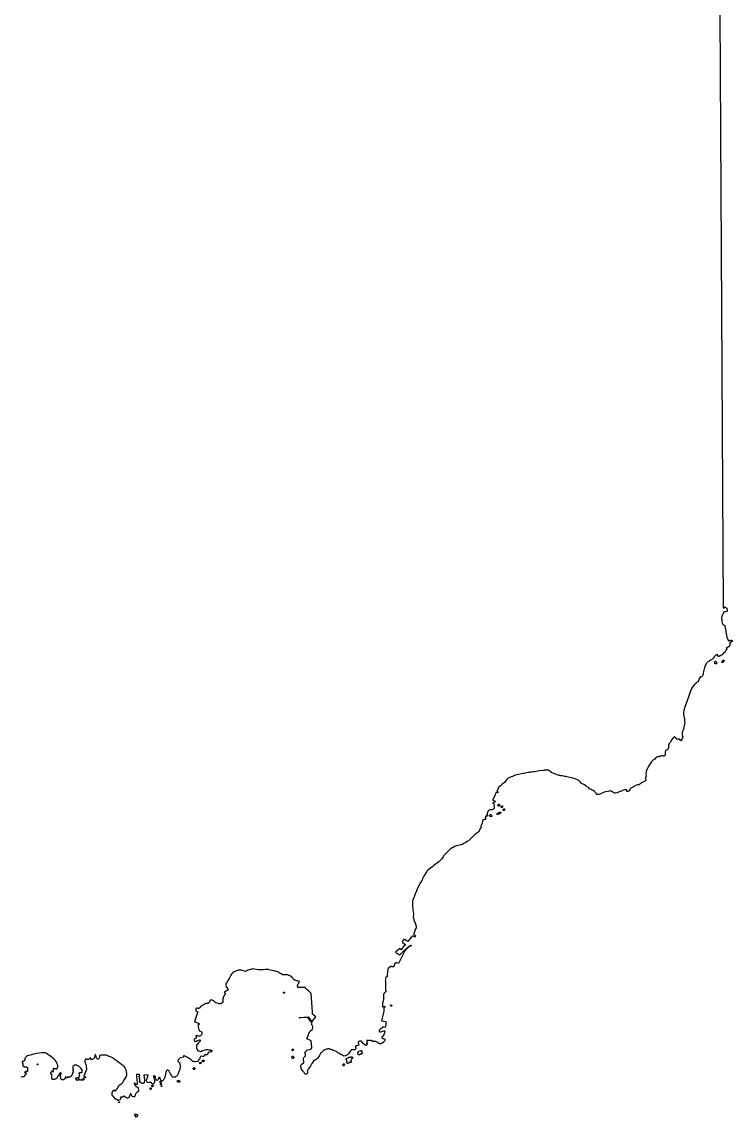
# Model space of a CAD drawing. Header units: inches. Extents: x -62624 to 51363, y -122611 to -15713.
# Drawn here: x 38855 to 51363, y -97025 to -77747 of the extents above; entities that cross this region are included whole.
import ezdxf

# ---------------------------------------------------------------- set-up
doc = ezdxf.new("R2010")
doc.units = ezdxf.units.IN
doc.header["$MEASUREMENT"] = 0

msp = doc.modelspace()

# ---------------------------------------------------------------- linework, layer by layer
for points in [[(50798, -15789), (51208, -88058), (51219, -88064), (51222, -88060), (51231, -88044), (51233, -88045), (51267, -88065), (51273, -88120), (51273, -88122), (51271, -88123), (51246, -88130), (51238, -88132), (51231, -88129), (51224, -88124), (51222, -88124), (51216, -88137), (51212, -88145), (51210, -88149), (51205, -88160), (51193, -88184), (51188, -88196), (51186, -88201), (51182, -88208), (51179, -88214), (51178, -88234), (51178, -88238), (51178, -88247), (51179, -88268), (51182, -88289), (51184, -88301), (51187, -88322), (51190, -88334), (51193, -88339), (51200, -88351), (51206, -88358), (51210, -88362), (51225, -88365), (51233, -88370), (51236, -88387), (51240, -88408), (51241, -88414), (51247, -88437), (51261, -88510), (51272, -88577), (51274, -88588), (51277, -88598), (51283, -88609), (51288, -88616), (51298, -88624), (51293, -88630), (51293, -88632), (51293, -88634), (51295, -88638), (51297, -88641), (51298, -88644), (51308, -88644), (51310, -88642), (51312, -88639), (51314, -88637), (51318, -88637), (51325, -88638), (51327, -88639), (51330, -88635), (51332, -88631), (51335, -88631), (51341, -88633), (51344, -88633), (51348, -88631), (51354, -88630), (51358, -88632), (51360, -88635), (51362, -88639), (51363, -88644), (51363, -88652), (51361, -88655), (51356, -88658), (51352, -88659), (51348, -88663), (51345, -88664), (51342, -88665), (51339, -88667), (51334, -88670), (51328, -88673), (51322, -88674), (51321, -88675), (51320, -88679), (51322, -88682), (51327, -88686), (51329, -88688), (51331, -88691), (51331, -88694), (51330, -88697), (51326, -88702), (51322, -88707), (51321, -88708), (51321, -88715), (51321, -88717), (51318, -88721), (51316, -88723), (51315, -88726), (51316, -88734), (51314, -88738), (51311, -88742), (51307, -88745), (51302, -88745), (51298, -88746), (51296, -88748), (51293, -88752), (51289, -88755), (51284, -88756), (51282, -88757), (51279, -88760), (51274, -88762), (51265, -88763), (51263, -88763), (51262, -88765), (51261, -88772), (51262, -88774), (51264, -88777), (51266, -88781), (51267, -88784), (51267, -88792), (51265, -88796), (51261, -88800), (51256, -88803), (51254, -88805), (51254, -88808), (51253, -88812), (51250, -88818), (51246, -88821), (51245, -88825), (51243, -88830), (51240, -88833), (51236, -88835), (51233, -88841), (51230, -88847), (51227, -88850), (51222, -88850), (51218, -88851), (51214, -88854), (51211, -88856), (51206, -88858), (51206, -88869), (51204, -88872), (51202, -88875), (51194, -88879), (51192, -88884), (51189, -88887), (51185, -88888), (51180, -88890), (51176, -88893), (51169, -88895), (51164, -88902), (51161, -88907), (51158, -88908), (51155, -88908), (51151, -88906), (51147, -88905), (51143, -88905), (51141, -88905), (51138, -88912), (51135, -88915), (51131, -88916), (51123, -88917), (51120, -88916), (51117, -88914), (51116, -88911), (51115, -88910), (51111, -88910), (51108, -88908), (51105, -88905), (51105, -88902), (51105, -88901), (51107, -88898), (51110, -88894), (51109, -88891), (51106, -88889), (51102, -88884), (51097, -88887), (51092, -88889), (51086, -88891), (51077, -88895), (51067, -88902), (51057, -88910), (51050, -88917), (51044, -88925), (51033, -88941), (51024, -88954), (51019, -88962), (51011, -88969), (50999, -88974), (50994, -88977), (50984, -88982), (50973, -88989), (50966, -88994), (50961, -88996), (50956, -89000), (50947, -89006), (50937, -89014), (50925, -89024), (50915, -89036), (50905, -89048), (50894, -89064), (50886, -89080), (50877, -89111), (50866, -89158), (50856, -89205), (50851, -89229), (50845, -89249), (50841, -89260), (50838, -89265), (50832, -89268), (50819, -89273), (50809, -89278), (50802, -89284), (50779, -89319), (50774, -89331), (50764, -89359), (50759, -89368), (50755, -89371), (50735, -89382), (50718, -89393), (50700, -89408), (50675, -89438), (50659, -89462), (50649, -89478), (50645, -89488), (50639, -89502), (50630, -89522), (50616, -89556), (50605, -89590), (50593, -89628), (50572, -89697), (50561, -89727), (50535, -89794), (50523, -89819), (50516, -89842), (50512, -89864), (50508, -89898), (50509, -89935), (50509, -89938), (50524, -90023), (50527, -90043), (50528, -90083), (50527, -90094), (50523, -90117), (50519, -90137), (50514, -90155), (50513, -90168), (50511, -90181), (50500, -90206), (50493, -90221), (50491, -90230), (50490, -90242), (50484, -90254), (50482, -90270), (50482, -90288), (50482, -90297), (50485, -90304), (50487, -90312), (50494, -90319), (50495, -90323), (50495, -90331), (50491, -90339), (50489, -90347), (50487, -90354), (50478, -90366), (50476, -90374), (50474, -90389), (50472, -90396), (50471, -90398), (50468, -90400), (50466, -90400), (50459, -90397), (50450, -90395), (50447, -90394), (50445, -90391), (50445, -90388), (50446, -90382), (50445, -90377), (50443, -90375), (50440, -90373), (50436, -90372), (50429, -90374), (50421, -90376), (50416, -90376), (50405, -90374), (50389, -90374), (50385, -90373), (50382, -90372), (50380, -90369), (50380, -90366), (50379, -90361), (50378, -90357), (50375, -90354), (50370, -90351), (50365, -90347), (50360, -90340), (50358, -90338), (50355, -90336), (50352, -90334), (50348, -90334), (50341, -90336), (50333, -90341), (50322, -90352), (50311, -90366), (50303, -90377), (50290, -90398), (50285, -90406), (50281, -90416), (50277, -90425), (50273, -90431), (50268, -90436), (50264, -90438), (50262, -90441), (50261, -90442), (50258, -90446), (50256, -90451), (50252, -90457), (50250, -90464), (50248, -90471), (50245, -90478), (50243, -90486), (50242, -90496), (50241, -90508), (50241, -90518), (50238, -90537), (50232, -90549), (50228, -90555), (50220, -90559), (50212, -90562), (50206, -90564), (50194, -90573), (50190, -90578), (50188, -90581), (50188, -90584), (50186, -90595), (50186, -90602), (50186, -90609), (50186, -90629), (50186, -90630), (50185, -90636), (50183, -90644), (50182, -90653), (50180, -90658), (50176, -90663), (50171, -90667), (50168, -90668), (50162, -90670), (50152, -90670), (50145, -90668), (50140, -90668), (50130, -90668), (50123, -90665), (50118, -90664), (50114, -90665), (50109, -90666), (50106, -90668), (50104, -90670), (50101, -90672), (50097, -90676), (50092, -90680), (50086, -90681), (50081, -90682), (50075, -90680), (50069, -90679), (50062, -90679), (50056, -90681), (50046, -90685), (50030, -90697), (50016, -90710), (50003, -90722), (49996, -90727), (49991, -90731), (49983, -90735), (49968, -90745), (49963, -90748), (49957, -90754), (49947, -90766), (49915, -90814), (49898, -90840), (49885, -90861), (49877, -90878), (49864, -90900), (49856, -90917), (49851, -90929), (49849, -90940), (49847, -90962), (49844, -90981), (49847, -91032), (49846, -91036), (49844, -91044), (49839, -91050), (49835, -91056), (49834, -91063), (49835, -91067), (49842, -91076), (49844, -91084), (49844, -91093), (49840, -91101), (49836, -91107), (49828, -91114), (49820, -91117), (49793, -91128), (49779, -91135), (49769, -91140), (49759, -91148), (49746, -91158), (49734, -91169), (49727, -91173), (49718, -91176), (49702, -91178), (49676, -91181), (49662, -91186), (49650, -91193), (49641, -91200), (49632, -91211), (49628, -91214), (49620, -91217), (49605, -91223), (49589, -91231), (49582, -91237), (49575, -91243), (49568, -91252), (49560, -91258), (49557, -91260), (49559, -91265), (49559, -91270), (49558, -91275), (49554, -91279), (49551, -91281), (49548, -91284), (49545, -91286), (49542, -91289), (49537, -91289), (49533, -91289), (49531, -91291), (49528, -91292), (49526, -91294), (49523, -91294), (49515, -91295), (49511, -91291), (49509, -91287), (49508, -91284), (49510, -91281), (49510, -91278), (49508, -91273), (49509, -91269), (49506, -91267), (49502, -91265), (49493, -91263), (49484, -91263), (49468, -91266), (49434, -91277), (49430, -91278), (49425, -91280), (49410, -91286), (49392, -91292), (49383, -91295), (49375, -91298), (49336, -91315), (49330, -91315), (49308, -91323), (49291, -91322), (49286, -91318), (49286, -91318), (49262, -91304), (49244, -91295), (49234, -91290), (49227, -91287), (49213, -91285), (49199, -91286), (49138, -91297), (49110, -91306), (49086, -91317), (49052, -91335), (49032, -91343), (49017, -91346), (49004, -91348), (48984, -91346), (48976, -91344), (48973, -91341), (48973, -91337), (48970, -91323), (48963, -91315), (48939, -91295), (48913, -91279), (48896, -91269), (48880, -91261), (48840, -91245), (48846, -91231), (48791, -91207), (48797, -91193), (48783, -91186), (48766, -91177), (48696, -91145), (48700, -91136), (48687, -91122), (48666, -91103), (48613, -91076), (48557, -91057), (48474, -91039), (48435, -91031), (48419, -91028), (48375, -91020), (48345, -91016), (48333, -91013), (48320, -91010), (48305, -91006), (48299, -91004), (48285, -90999), (48259, -90990), (48235, -90981), (48184, -90957), (48158, -90941), (48131, -90919), (48092, -90920), (48058, -90921), (48053, -90923), (48043, -90926), (47972, -90932), (47884, -90945), (47859, -90948), (47838, -90951), (47814, -90956), (47793, -90960), (47777, -90962), (47722, -90973), (47702, -90976), (47686, -90979), (47633, -90989), (47598, -90995), (47572, -91001), (47551, -91008), (47530, -91015), (47519, -91019), (47505, -91024), (47496, -91029), (47473, -91038), (47460, -91044), (47448, -91049), (47432, -91054), (47417, -91062), (47405, -91071), (47396, -91081), (47377, -91108), (47352, -91133), (47326, -91158), (47310, -91172), (47284, -91195), (47245, -91231), (47251, -91235), (47218, -91286), (47242, -91298), (47233, -91316), (47210, -91306), (47191, -91350), (47150, -91442), (47151, -91444), (47157, -91447), (47194, -91470), (47144, -91499), (47158, -91506), (47165, -91513), (47168, -91521), (47170, -91531), (47170, -91544), (47170, -91550), (47174, -91574), (47174, -91586), (47171, -91593), (47163, -91604), (47157, -91607), (47149, -91611), (47140, -91615), (47129, -91616), (47113, -91616), (47105, -91617), (47092, -91622), (47081, -91627), (47074, -91630), (47068, -91636), (47061, -91647), (47056, -91664), (47048, -91687), (47045, -91691), (47040, -91699), (47044, -91701), (47047, -91706), (47048, -91708), (47047, -91720), (47047, -91728), (47045, -91731), (47039, -91732), (47030, -91731), (47024, -91730), (47021, -91732), (47021, -91736), (47022, -91743), (47020, -91747), (47018, -91754), (47016, -91756), (47012, -91759), (47012, -91763), (47013, -91765), (47019, -91770), (47024, -91776), (47024, -91780), (47022, -91781), (47022, -91784), (47020, -91786), (47009, -91785), (47006, -91788), (46999, -91790), (46992, -91793), (46988, -91795), (46981, -91795), (46975, -91796), (46967, -91810), (46961, -91840), (46960, -91865), (46953, -91872), (46946, -91884), (46940, -91900), (46938, -91908), (46943, -91920), (46942, -91929), (46938, -91933), (46931, -91940), (46921, -91959), (46910, -91984), (46898, -92002), (46886, -92013), (46847, -92039), (46833, -92051), (46817, -92066), (46795, -92088), (46747, -92131), (46732, -92148), (46719, -92160), (46695, -92176), (46675, -92189), (46663, -92197), (46636, -92212), (46609, -92224), (46602, -92227), (46593, -92230), (46583, -92233), (46562, -92239), (46537, -92243), (46507, -92252), (46494, -92255), (46476, -92264), (46448, -92277), (46432, -92288), (46406, -92305), (46384, -92322), (46374, -92330), (46356, -92348), (46326, -92378), (46316, -92389), (46303, -92405), (46288, -92423), (46274, -92444), (46248, -92480), (46238, -92492), (46222, -92510), (46199, -92531), (46175, -92552), (46142, -92576), (46112, -92598), (46090, -92615), (46050, -92645), (46026, -92662), (46005, -92680), (45994, -92690), (45986, -92701), (45972, -92720), (45956, -92748), (45941, -92775), (45931, -92792), (45919, -92812), (45908, -92837), (45904, -92849), (45897, -92868), (45889, -92878), (45873, -92898), (45850, -92934), (45816, -93011), (45811, -93025), (45806, -93042), (45802, -93053), (45791, -93068), (45784, -93095), (45772, -93132), (45762, -93156), (45741, -93196), (45734, -93239), (45733, -93269), (45735, -93324), (45738, -93348), (45741, -93378), (45747, -93411), (45752, -93441), (45749, -93454), (45748, -93499), (45750, -93516), (45758, -93555), (45791, -93640), (45794, -93654), (45796, -93666), (45798, -93682), (45797, -93700), (45794, -93709), (45788, -93714), (45757, -93801), (45757, -93808), (45788, -93830), (45770, -93857), (45767, -93855), (45732, -93833), (45716, -93853), (45694, -93881), (45673, -93906), (45650, -93932), (45606, -93905), (45583, -93892), (45573, -93904), (45555, -93932), (45562, -93956), (45613, -93989), (45598, -94012), (45587, -94005), (45559, -94044), (45533, -94082), (45507, -94060), (45503, -94061), (45437, -94125), (45441, -94130), (45453, -94139), (45510, -94171), (45589, -94093), (45597, -94084), (45638, -94047), (45673, -94015), (45675, -94013), (45680, -94018), (45712, -93997), (45716, -94002), (45685, -94022), (45672, -94030), (45605, -94092), (45600, -94101), (45490, -94324), (45460, -94310), (45454, -94307), (45449, -94310), (45440, -94313), (45431, -94315), (45427, -94318), (45419, -94332), (45409, -94354), (45391, -94380), (45379, -94382), (45372, -94380), (45358, -94367), (45303, -94411), (45300, -94422), (45296, -94456), (45294, -94475), (45289, -94524), (45287, -94555), (45281, -94557), (45270, -94561), (45267, -94564), (45265, -94566), (45256, -94597), (45253, -94610), (45256, -94620), (45258, -94627), (45259, -94633), (45259, -94657), (45256, -94790), (45265, -94804), (45270, -94814), (45261, -94824), (45246, -94835), (45236, -94842), (45231, -94850), (45229, -94858), (45226, -94873), (45225, -94900), (45223, -94947), (45216, -94987), (45207, -95016), (45204, -95081), (45207, -95083), (45237, -95076), (45247, -95074), (45248, -95088), (45231, -95094), (45230, -95103), (45229, -95127), (45228, -95161), (45226, -95187), (45219, -95213), (45191, -95328), (45226, -95335), (45273, -95348), (45263, -95386), (45267, -95387), (45252, -95449), (45209, -95439), (45201, -95453), (45194, -95459), (45174, -95473), (45165, -95480), (45155, -95490), (45149, -95505), (45150, -95513), (45153, -95519), (45155, -95523), (45160, -95527), (45163, -95528), (45169, -95527), (45183, -95522), (45196, -95518), (45228, -95505), (45237, -95505), (45241, -95506), (45245, -95514), (45245, -95528), (45241, -95545), (45228, -95577), (45214, -95599), (45208, -95607), (45204, -95609), (45196, -95611), (45193, -95612), (45193, -95614), (45193, -95622), (45194, -95626), (45194, -95627), (45196, -95632), (45200, -95637), (45206, -95641), (45209, -95643), (45213, -95640), (45217, -95642), (45221, -95643), (45227, -95649), (45232, -95650), (45237, -95651), (45242, -95650), (45244, -95655), (45246, -95659), (45244, -95664), (45249, -95668), (45248, -95671), (45247, -95676), (45245, -95680), (45242, -95687), (45230, -95700), (45217, -95711), (45209, -95717), (45201, -95721), (45192, -95726), (45182, -95730), (45174, -95733), (45167, -95735), (45159, -95735), (45150, -95732), (45141, -95727), (45133, -95723), (45119, -95713), (45109, -95705), (45098, -95698), (45088, -95693), (45075, -95692), (45051, -95692), (45045, -95694), (45037, -95693), (45030, -95687), (45029, -95685), (45022, -95684), (45013, -95683), (45007, -95677), (44998, -95679), (44988, -95674), (44983, -95680), (44977, -95682), (44966, -95679), (44963, -95674), (44957, -95677), (44951, -95676), (44947, -95670), (44946, -95676), (44941, -95679), (44931, -95678), (44930, -95680), (44932, -95683), (44931, -95687), (44928, -95693), (44929, -95696), (44934, -95702), (44933, -95708), (44927, -95711), (44929, -95714), (44931, -95719), (44931, -95725), (44926, -95733), (44935, -95732), (44938, -95738), (44939, -95743), (44936, -95746), (44934, -95750), (44929, -95760), (44924, -95760), (44919, -95767), (44912, -95766), (44908, -95763), (44907, -95759), (44901, -95756), (44892, -95751), (44867, -95727), (44848, -95704), (44844, -95700), (44839, -95693), (44834, -95689), (44828, -95686), (44823, -95686), (44814, -95688), (44805, -95689), (44801, -95691), (44796, -95694), (44791, -95697), (44784, -95703), (44779, -95706), (44777, -95713), (44778, -95723), (44781, -95731), (44789, -95742), (44791, -95748), (44789, -95756), (44784, -95761), (44778, -95765), (44770, -95768), (44751, -95770), (44739, -95772), (44733, -95777), (44730, -95785), (44730, -95792), (44736, -95811), (44737, -95814), (44737, -95819), (44736, -95824), (44730, -95832), (44725, -95836), (44718, -95839), (44709, -95842), (44698, -95842), (44683, -95840), (44675, -95840), (44670, -95840), (44662, -95841), (44654, -95844), (44646, -95853), (44628, -95879), (44617, -95896), (44606, -95910), (44593, -95923), (44583, -95931), (44577, -95936), (44570, -95941), (44559, -95946), (44550, -95949), (44531, -95950), (44519, -95947), (44510, -95943), (44489, -95932), (44469, -95922), (44463, -95919), (44436, -95903), (44422, -95894), (44406, -95881), (44394, -95873), (44379, -95865), (44377, -95864), (44352, -95857), (44338, -95851), (44319, -95841), (44299, -95834), (44284, -95828), (44274, -95827), (44269, -95826), (44261, -95826), (44241, -95826), (44229, -95827), (44217, -95830), (44206, -95833), (44191, -95839), (44178, -95848), (44175, -95850), (44166, -95854), (44149, -95869), (44130, -95887), (44121, -95897), (44113, -95906), (44106, -95917), (44100, -95930), (44093, -95952), (44088, -95962), (44084, -95967), (44075, -95978), (44060, -95992), (44042, -96005), (44027, -96015), (44014, -96024), (43993, -96042), (43978, -96058), (43962, -96084), (43955, -96093), (43950, -96106), (43945, -96117), (43937, -96130), (43926, -96145), (43915, -96157), (43903, -96173), (43896, -96184), (43885, -96204), (43883, -96211), (43882, -96219), (43884, -96230), (43885, -96251), (43881, -96260), (43874, -96267), (43867, -96269), (43853, -96269), (43846, -96267), (43839, -96263), (43831, -96253), (43825, -96241), (43817, -96226), (43808, -96217), (43804, -96214), (43791, -96202), (43786, -96196), (43774, -96167), (43771, -96159), (43768, -96143), (43766, -96130), (43769, -96117), (43773, -96108), (43782, -96096), (43792, -96088), (43809, -96076), (43818, -96068), (43821, -96059), (43818, -96042), (43813, -96015), (43812, -96003), (43813, -95991), (43820, -95979), (43839, -95958), (43849, -95945), (43851, -95934), (43850, -95920), (43843, -95902), (43840, -95893), (43840, -95887), (43847, -95876), (43865, -95859), (43875, -95847), (43891, -95842), (43919, -95836), (43930, -95835), (43938, -95832), (43950, -95821), (43960, -95808), (43955, -95732), (43951, -95683), (43924, -95670), (43873, -95650), (43896, -95591), (43922, -95527), (43940, -95509), (43973, -95476), (43977, -95444), (43976, -95434), (43971, -95424), (43965, -95411), (43960, -95398), (43960, -95384), (43967, -95374), (43892, -95271), (43756, -95280), (43742, -95283), (43742, -95277), (43742, -95271), (43755, -95270), (43894, -95259), (43964, -95351), (44032, -95261), (43975, -95216), (43973, -95170), (43951, -94852), (43908, -94810), (43870, -94772), (43851, -94754), (43847, -94743), (43792, -94743), (43756, -94745), (43727, -94746), (43716, -94746), (43712, -94739), (43707, -94709), (43713, -94691), (43720, -94681), (43725, -94672), (43735, -94658), (43745, -94642), (43745, -94639), (43723, -94631), (43709, -94627), (43694, -94624), (43678, -94620), (43663, -94613), (43646, -94603), (43633, -94592), (43625, -94582), (43614, -94568), (43603, -94553), (43590, -94544), (43575, -94536), (43565, -94532), (43556, -94530), (43548, -94527), (43533, -94524), (43484, -94524), (43469, -94523), (43462, -94521), (43451, -94519), (43436, -94513), (43412, -94500), (43403, -94495), (43399, -94491), (43385, -94482), (43362, -94470), (43340, -94462), (43320, -94458), (43312, -94456), (43293, -94451), (43271, -94447), (43235, -94440), (43208, -94431), (43200, -94429), (43177, -94427), (43156, -94428), (43139, -94429), (43107, -94434), (43080, -94435), (43017, -94432), (42980, -94428), (42952, -94423), (42918, -94417), (42911, -94419), (42901, -94421), (42861, -94432), (42836, -94439), (42799, -94460), (42773, -94457), (42737, -94444), (42722, -94440), (42694, -94438), (42671, -94439), (42650, -94444), (42637, -94448), (42623, -94454), (42595, -94467), (42570, -94487), (42548, -94511), (42536, -94529), (42525, -94550), (42513, -94573), (42483, -94622), (42471, -94643), (42458, -94662), (42451, -94674), (42448, -94682), (42446, -94703), (42451, -94725), (42455, -94738), (42458, -94738), (42462, -94739), (42468, -94747), (42469, -94753), (42471, -94754), (42474, -94757), (42475, -94768), (42482, -94769), (42485, -94776), (42485, -94781), (42483, -94785), (42478, -94787), (42477, -94793), (42476, -94795), (42472, -94796), (42469, -94798), (42464, -94799), (42459, -94798), (42457, -94804), (42449, -94811), (42444, -94814), (42439, -94814), (42436, -94817), (42428, -94819), (42424, -94820), (42423, -94821), (42421, -94838), (42424, -94840), (42436, -94843), (42437, -94847), (42437, -94859), (42436, -94864), (42430, -94872), (42423, -94874), (42422, -94884), (42416, -94892), (42412, -94896), (42407, -94898), (42406, -94902), (42403, -94907), (42401, -94913), (42395, -94919), (42398, -94923), (42399, -94925), (42400, -94934), (42400, -94937), (42394, -94945), (42395, -94949), (42395, -94962), (42392, -94967), (42394, -94972), (42393, -94977), (42391, -94984), (42391, -94984), (42396, -94990), (42397, -94994), (42396, -94996), (42395, -95001), (42394, -95004), (42391, -95007), (42383, -95007), (42382, -95011), (42380, -95015), (42372, -95021), (42365, -95021), (42364, -95026), (42360, -95029), (42354, -95033), (42348, -95033), (42340, -95029), (42336, -95030), (42329, -95029), (42318, -95023), (42311, -95024), (42301, -95022), (42292, -95015), (42287, -95017), (42275, -95015), (42269, -95012), (42263, -95010), (42256, -95006), (42251, -94997), (42250, -94994), (42245, -94988), (42237, -94981), (42228, -94976), (42217, -94971), (42208, -94967), (42202, -94965), (42188, -94961), (42183, -94961), (42158, -94983), (42159, -94987), (42161, -94993), (42160, -94998), (42157, -95000), (42152, -95000), (42152, -95007), (42143, -95017), (42135, -95023), (42127, -95024), (42120, -95027), (42116, -95027), (42104, -95020), (42085, -95032), (42065, -95041), (42054, -95047), (42004, -95071), (42004, -95084), (42001, -95087), (41992, -95090), (41992, -95094), (41988, -95100), (41981, -95103), (41979, -95111), (41975, -95114), (41972, -95115), (41967, -95111), (41964, -95110), (41958, -95113), (41952, -95112), (41947, -95109), (41940, -95106), (41936, -95106), (41929, -95108), (41924, -95112), (41920, -95119), (41917, -95127), (41916, -95134), (41916, -95143), (41919, -95152), (41920, -95155), (41923, -95161), (41955, -95174), (41944, -95204), (41914, -95292), (41894, -95351), (41909, -95347), (41969, -95379), (41985, -95389), (41978, -95395), (41953, -95414), (41978, -95505), (42015, -95516), (42020, -95519), (42025, -95529), (42025, -95550), (42022, -95565), (42020, -95572), (42011, -95586), (41999, -95595), (41986, -95599), (41969, -95600), (41952, -95595), (41931, -95588), (41926, -95588), (41921, -95593), (41921, -95600), (41929, -95610), (41933, -95615), (41933, -95625), (41928, -95632), (41911, -95644), (41900, -95650), (41891, -95657), (41887, -95662), (41887, -95668), (41894, -95683), (41902, -95695), (41928, -95686), (41947, -95680), (41972, -95670), (41981, -95667), (41988, -95668), (41993, -95673), (41995, -95680), (41994, -95688), (41981, -95703), (41967, -95719), (41941, -95748), (41933, -95760), (41932, -95775), (41929, -95798), (41929, -95813), (41933, -95823), (41942, -95828), (41947, -95833), (41948, -95856), (42000, -95868), (42006, -95868), (42024, -95861), (42042, -95854), (42080, -95842), (42102, -95838), (42122, -95838), (42140, -95841), (42153, -95845), (42158, -95842), (42164, -95841), (42170, -95843), (42176, -95849), (42187, -95848), (42192, -95849), (42196, -95852), (42198, -95855), (42198, -95860), (42200, -95861), (42200, -95862), (42201, -95864), (42201, -95867), (42199, -95872), (42197, -95875), (42184, -95877), (42180, -95878), (42171, -95884), (42169, -95884), (42163, -95880), (42159, -95879), (42154, -95880), (42139, -95888), (42130, -95894), (42127, -95900), (42127, -95913), (42122, -95923), (42114, -95928), (42106, -95929), (42089, -95925), (42084, -95925), (42079, -95927), (42074, -95931), (42066, -95949), (42059, -95958), (42051, -95961), (42035, -95961), (42015, -95955), (42007, -95956), (42002, -95959), (41997, -95968), (41988, -95990), (41981, -96006), (41974, -96019), (41956, -96038), (41951, -96041), (41945, -96044), (41920, -96052), (41903, -96052), (41885, -96049), (41882, -96048), (41868, -96044), (41857, -96038), (41838, -96020), (41820, -96005), (41784, -95984), (41730, -95953), (41712, -95948), (41704, -95948), (41704, -95966), (41703, -95970), (41701, -95971), (41646, -95980), (41641, -95980), (41606, -96017), (41601, -96028), (41601, -96045), (41616, -96050), (41626, -96058), (41630, -96064), (41632, -96070), (41636, -96080), (41639, -96094), (41642, -96123), (41642, -96149), (41638, -96170), (41634, -96187), (41630, -96198), (41622, -96211), (41618, -96221), (41607, -96259), (41603, -96274), (41596, -96288), (41586, -96301), (41576, -96309), (41571, -96313), (41553, -96322), (41546, -96325), (41522, -96325), (41511, -96320), (41499, -96310), (41494, -96302), (41485, -96283), (41477, -96269), (41462, -96245), (41454, -96232), (41446, -96212), (41437, -96203), (41426, -96198), (41413, -96199), (41407, -96203), (41401, -96209), (41395, -96218), (41395, -96220), (41392, -96242), (41382, -96271), (41371, -96325), (41367, -96338), (41356, -96362), (41351, -96370), (41339, -96379), (41327, -96386), (41316, -96386), (41309, -96382), (41301, -96374), (41297, -96366), (41293, -96353), (41290, -96333), (41287, -96328), (41282, -96326), (41276, -96326), (41272, -96329), (41260, -96344), (41259, -96346), (41241, -96379), (41224, -96379), (41222, -96366), (41211, -96357), (41208, -96321), (41206, -96318), (41178, -96299), (41175, -96299), (41172, -96302), (41170, -96310), (41172, -96326), (41177, -96336), (41185, -96355), (41192, -96380), (41192, -96404), (41185, -96423), (41179, -96432), (41169, -96442), (41164, -96445), (41155, -96447), (41148, -96446), (41141, -96436), (41135, -96425), (41127, -96415), (41121, -96412), (41110, -96413), (41099, -96417), (41084, -96421), (41074, -96419), (41063, -96409), (41056, -96397), (41051, -96385), (41051, -96373), (41053, -96366), (41076, -96284), (41002, -96286), (41013, -96368), (41014, -96380), (41014, -96400), (41011, -96411), (41006, -96421), (41000, -96428), (40993, -96431), (40986, -96433), (40974, -96433), (40966, -96430), (40956, -96424), (40949, -96416), (40946, -96411), (40935, -96415), (40935, -96412), (40933, -96345), (40924, -96338), (40922, -96300), (40931, -96297), (40928, -96274), (40877, -96274), (40874, -96276), (40875, -96330), (40877, -96353), (40880, -96380), (40883, -96403), (40887, -96424), (40888, -96438), (40886, -96447), (40878, -96454), (40869, -96453), (40861, -96448), (40845, -96429), (40839, -96427), (40836, -96427), (40835, -96428), (40834, -96437), (40838, -96447), (40846, -96460), (40854, -96476), (40859, -96486), (40865, -96489), (40875, -96491), (40887, -96495), (40894, -96498), (40900, -96513), (40903, -96531), (40911, -96548), (40911, -96555), (40908, -96568), (40898, -96579), (40882, -96592), (40855, -96618), (40849, -96628), (40848, -96653), (40843, -96662), (40837, -96666), (40824, -96671), (40812, -96670), (40803, -96663), (40791, -96651), (40783, -96637), (40778, -96621), (40773, -96616), (40770, -96616), (40765, -96618), (40761, -96625), (40750, -96657), (40742, -96672), (40735, -96678), (40726, -96687), (40719, -96691), (40715, -96691), (40707, -96690), (40698, -96684), (40693, -96682), (40683, -96680), (40677, -96674), (40669, -96671), (40664, -96668), (40664, -96663), (40663, -96658), (40657, -96657), (40654, -96655), (40651, -96652), (40641, -96661), (40636, -96663), (40633, -96668), (40627, -96672), (40621, -96673), (40620, -96675), (40617, -96677), (40612, -96677), (40605, -96673), (40602, -96673), (40599, -96674), (40594, -96681), (40592, -96685), (40593, -96698), (40592, -96702), (40587, -96708), (40584, -96713), (40580, -96722), (40576, -96725), (40570, -96724), (40567, -96724), (40561, -96730), (40555, -96732), (40551, -96732), (40547, -96729), (40542, -96730), (40535, -96728), (40531, -96725), (40527, -96716), (40522, -96717), (40518, -96716), (40514, -96714), (40511, -96709), (40506, -96708), (40504, -96703), (40499, -96702), (40493, -96698), (40489, -96693), (40488, -96683), (40480, -96682), (40475, -96680), (40472, -96675), (40470, -96668), (40460, -96662), (40457, -96656), (40455, -96648), (40451, -96647), (40441, -96640), (40440, -96637), (40442, -96630), (40441, -96624), (40441, -96620), (40445, -96616), (40445, -96611), (40447, -96606), (40447, -96601), (40450, -96597), (40447, -96594), (40447, -96589), (40448, -96583), (40452, -96579), (40455, -96573), (40459, -96571), (40460, -96564), (40462, -96556), (40467, -96554), (40472, -96553), (40479, -96553), (40484, -96554), (40486, -96559), (40489, -96563), (40490, -96567), (40492, -96566), (40496, -96564), (40505, -96565), (40506, -96554), (40509, -96550), (40513, -96547), (40519, -96546), (40519, -96536), (40522, -96531), (40525, -96527), (40532, -96527), (40533, -96527), (40539, -96515), (40570, -96464), (40605, -96441), (40621, -96428), (40633, -96416), (40643, -96394), (40694, -96317), (40700, -96300), (40704, -96289), (40705, -96278), (40702, -96254), (40700, -96242), (40700, -96229), (40698, -96220), (40690, -96196), (40689, -96195), (40686, -96186), (40681, -96173), (40670, -96153), (40659, -96136), (40655, -96130), (40645, -96123), (40636, -96117), (40613, -96104), (40587, -96083), (40570, -96068), (40531, -96038), (40516, -96028), (40505, -96019), (40483, -96006), (40478, -96002), (40468, -95996), (40449, -95984), (40429, -95973), (40411, -95964), (40392, -95956), (40371, -95948), (40358, -95943), (40343, -95938), (40335, -95936), (40314, -95933), (40294, -95933), (40275, -95935), (40254, -95938), (40222, -95944), (40220, -95965), (40219, -95977), (40215, -95988), (40202, -96001), (40193, -96004), (40184, -96004), (40178, -95999), (40171, -95988), (40161, -95963), (40157, -95947), (40155, -95937), (40153, -95930), (40150, -95924), (40148, -95924), (40144, -95930), (40141, -95946), (40138, -95961), (40130, -95980), (40125, -95990), (40117, -96000), (40107, -96006), (40094, -96011), (40087, -96013), (40075, -96014), (40072, -96011), (40070, -96007), (40069, -95998), (40068, -95991), (40066, -95987), (40062, -95984), (40058, -95984), (40050, -95993), (40047, -95996), (40042, -96001), (40035, -96007), (40022, -96012), (40008, -96012), (39997, -96008), (39992, -96006), (39987, -96005), (39978, -96005), (39973, -96009), (39969, -96012), (39967, -96017), (39965, -96025), (39965, -96028), (39963, -96040), (39963, -96050), (39964, -96060), (39969, -96072), (39978, -96091), (39984, -96102), (39986, -96108), (39986, -96123), (39986, -96135), (39986, -96147), (39988, -96154), (39990, -96161), (39993, -96170), (39994, -96175), (39994, -96186), (39987, -96204), (39978, -96225), (39975, -96229), (39969, -96242), (39962, -96259), (39959, -96274), (39956, -96281), (39953, -96284), (39948, -96293), (39948, -96293), (39944, -96297), (39944, -96304), (39947, -96310), (39950, -96312), (39952, -96312), (39960, -96308), (39964, -96308), (39971, -96314), (39972, -96317), (39973, -96321), (39975, -96326), (39973, -96334), (39970, -96337), (39962, -96336), (39963, -96340), (39960, -96343), (39954, -96343), (39946, -96342), (39943, -96341), (39934, -96349), (39926, -96351), (39926, -96354), (39929, -96357), (39937, -96353), (39942, -96354), (39945, -96357), (39945, -96364), (39936, -96377), (39931, -96377), (39927, -96374), (39924, -96376), (39920, -96377), (39917, -96375), (39914, -96375), (39910, -96374), (39902, -96364), (39901, -96364), (39898, -96374), (39894, -96377), (39884, -96378), (39878, -96372), (39876, -96374), (39872, -96374), (39870, -96372), (39868, -96367), (39866, -96363), (39866, -96355), (39864, -96353), (39854, -96352), (39849, -96355), (39843, -96358), (39845, -96364), (39843, -96372), (39840, -96374), (39835, -96374), (39832, -96379), (39827, -96379), (39823, -96378), (39819, -96374), (39819, -96368), (39817, -96366), (39812, -96365), (39805, -96357), (39804, -96341), (39805, -96337), (39810, -96333), (39824, -96333), (39829, -96327), (39845, -96327), (39849, -96328), (39851, -96326), (39858, -96319), (39863, -96318), (39867, -96319), (39869, -96316), (39872, -96310), (39876, -96305), (39872, -96300), (39872, -96287), (39873, -96283), (39868, -96279), (39866, -96274), (39868, -96269), (39869, -96267), (39866, -96266), (39862, -96265), (39859, -96262), (39858, -96257), (39861, -96252), (39864, -96249), (39870, -96249), (39874, -96242), (39885, -96241), (39889, -96243), (39894, -96239), (39901, -96239), (39903, -96241), (39911, -96242), (39913, -96239), (39916, -96232), (39918, -96226), (39917, -96207), (39914, -96195), (39894, -96167), (39855, -96130), (39843, -96122), (39822, -96118), (39816, -96114), (39813, -96107), (39810, -96104), (39805, -96105), (39790, -96109), (39780, -96113), (39770, -96121), (39754, -96137), (39754, -96141), (39751, -96163), (39752, -96177), (39752, -96180), (39759, -96182), (39761, -96188), (39760, -96193), (39758, -96196), (39751, -96201), (39751, -96206), (39756, -96210), (39759, -96220), (39756, -96224), (39757, -96234), (39752, -96240), (39746, -96244), (39748, -96250), (39747, -96255), (39745, -96262), (39742, -96265), (39743, -96270), (39744, -96276), (39741, -96282), (39729, -96289), (39731, -96294), (39731, -96299), (39726, -96305), (39718, -96307), (39716, -96312), (39709, -96316), (39705, -96316), (39700, -96314), (39699, -96321), (39692, -96325), (39678, -96324), (39672, -96326), (39667, -96326), (39663, -96323), (39660, -96318), (39653, -96318), (39654, -96325), (39652, -96331), (39648, -96336), (39643, -96336), (39639, -96334), (39632, -96328), (39630, -96323), (39629, -96316), (39628, -96315), (39620, -96325), (39616, -96325), (39618, -96330), (39619, -96341), (39616, -96345), (39612, -96345), (39610, -96352), (39605, -96356), (39598, -96357), (39598, -96363), (39594, -96366), (39589, -96372), (39581, -96371), (39576, -96368), (39573, -96371), (39567, -96371), (39563, -96368), (39560, -96362), (39554, -96363), (39549, -96362), (39544, -96357), (39543, -96352), (39543, -96348), (39543, -96347), (39537, -96347), (39535, -96344), (39533, -96340), (39538, -96331), (39538, -96330), (39533, -96325), (39533, -96322), (39536, -96316), (39536, -96314), (39533, -96311), (39533, -96302), (39538, -96296), (39538, -96291), (39535, -96287), (39536, -96282), (39538, -96277), (39542, -96273), (39542, -96271), (39541, -96268), (39540, -96264), (39544, -96259), (39547, -96256), (39546, -96251), (39543, -96249), (39539, -96247), (39533, -96247), (39527, -96252), (39520, -96259), (39511, -96274), (39499, -96291), (39490, -96303), (39472, -96334), (39463, -96346), (39453, -96354), (39444, -96358), (39428, -96363), (39416, -96365), (39408, -96364), (39400, -96362), (39394, -96360), (39389, -96356), (39384, -96351), (39382, -96347), (39380, -96336), (39380, -96315), (39385, -96297), (39387, -96289), (39387, -96285), (39384, -96284), (39379, -96282), (39377, -96279), (39376, -96275), (39375, -96272), (39371, -96270), (39369, -96266), (39369, -96261), (39370, -96256), (39365, -96252), (39364, -96245), (39367, -96236), (39371, -96232), (39376, -96231), (39382, -96232), (39381, -96218), (39386, -96212), (39391, -96212), (39399, -96218), (39404, -96227), (39407, -96230), (39412, -96229), (39413, -96226), (39409, -96220), (39408, -96214), (39409, -96209), (39403, -96202), (39403, -96193), (39409, -96184), (39409, -96177), (39413, -96170), (39418, -96167), (39422, -96167), (39432, -96173), (39433, -96173), (39436, -96169), (39440, -96169), (39444, -96171), (39448, -96171), (39450, -96173), (39453, -96177), (39456, -96177), (39463, -96177), (39471, -96175), (39477, -96168), (39484, -96154), (39488, -96140), (39489, -96126), (39486, -96110), (39476, -96087), (39456, -96047), (39442, -96026), (39425, -96006), (39396, -95980), (39356, -95951), (39332, -95936), (39314, -95923), (39290, -95906), (39278, -95901), (39263, -95896), (39209, -95896), (39168, -95898), (39113, -95907), (39065, -95917), (39000, -95933), (38972, -95941), (38955, -95948), (38937, -95959), (38922, -95972), (38912, -95983), (38905, -95996), (38904, -96003), (38905, -96008), (38913, -96017), (38881, -96044), (38874, -96039), (38852, -96062), (38878, -96079), (38873, -96081), (38873, -96087), (38869, -96093), (38866, -96096), (38870, -96102), (38871, -96108), (38870, -96112), (38866, -96115), (38874, -96118), (38879, -96126), (38880, -96133), (38887, -96130), (38894, -96134), (38898, -96138), (38901, -96144), (38907, -96140), (38912, -96140), (38919, -96145), (38920, -96145), (38926, -96140), (38933, -96141), (38938, -96149), (38943, -96147), (38948, -96148), (38952, -96151), (38953, -96161), (38952, -96164), (38952, -96166), (38956, -96176), (38956, -96180), (38953, -96185), (38952, -96188), (38956, -96192), (38956, -96199), (38953, -96206), (38949, -96208), (38949, -96210), (38951, -96214), (38952, -96221), (38949, -96225), (38945, -96227), (38943, -96227), (38938, -96223), (38934, -96225), (38928, -96225), (38921, -96221), (38919, -96223), (38918, -96227), (38912, -96232), (38904, -96232), (38903, -96233), (38903, -96238), (38904, -96241), (38910, -96239), (38915, -96239), (38917, -96239), (38923, -96245), (38929, -96248), (38931, -96254), (38930, -96260), (38928, -96263), (38924, -96265), (38924, -96276), (38917, -96281), (38909, -96281), (38909, -96283), (38908, -96291), (38903, -96296), (38898, -96297), (38900, -96304), (38899, -96309), (38895, -96313), (38891, -96314), (38885, -96316), (38874, -96319), (38860, -96320), (38845, -96315)], [(51057, -89034), (51060, -89017), (51059, -89008), (51069, -89002), (51072, -89002), (51074, -89003), (51086, -89018), (51091, -89035), (51089, -89040), (51082, -89045), (51076, -89046), (51071, -89045), (51061, -89040), (51058, -89037), (51057, -89034)], [(51180, -89017), (51180, -89012), (51182, -89008), (51185, -89004), (51193, -89001), (51193, -88996), (51195, -88993), (51197, -88992), (51201, -88989), (51204, -88983), (51206, -88981), (51209, -88981), (51212, -88981), (51217, -88982), (51220, -88986), (51221, -88989), (51221, -88995), (51218, -89001), (51217, -89005), (51216, -89008), (51211, -89011), (51207, -89013), (51206, -89021), (51202, -89025), (51195, -89025), (51190, -89023), (51183, -89020), (51180, -89017)], [(47238, -91544), (47238, -91536), (47240, -91532), (47243, -91529), (47247, -91525), (47248, -91521), (47250, -91518), (47256, -91518), (47265, -91520), (47266, -91524), (47266, -91529), (47264, -91532), (47267, -91537), (47268, -91542), (47267, -91543), (47267, -91544), (47266, -91545), (47262, -91550), (47255, -91552), (47244, -91549), (47240, -91546), (47238, -91544)], [(47292, -91565), (47293, -91562), (47297, -91557), (47305, -91551), (47311, -91548), (47315, -91548), (47319, -91549), (47322, -91551), (47323, -91556), (47322, -91572), (47318, -91572), (47316, -91573), (47312, -91577), (47310, -91578), (47306, -91578), (47300, -91576), (47296, -91572), (47292, -91568), (47292, -91565)], [(47087, -91712), (47088, -91709), (47090, -91706), (47093, -91704), (47099, -91703), (47107, -91698), (47111, -91698), (47127, -91713), (47131, -91720), (47131, -91725), (47131, -91729), (47130, -91733), (47126, -91736), (47121, -91737), (47117, -91736), (47105, -91732), (47091, -91731), (47089, -91728), (47088, -91725), (47089, -91721), (47087, -91712)], [(47223, -91687), (47223, -91678), (47224, -91676), (47228, -91673), (47234, -91673), (47242, -91678), (47243, -91674), (47246, -91669), (47249, -91667), (47253, -91664), (47258, -91664), (47262, -91657), (47264, -91656), (47271, -91657), (47273, -91656), (47276, -91655), (47278, -91655), (47280, -91656), (47282, -91660), (47289, -91666), (47291, -91668), (47291, -91669), (47289, -91674), (47278, -91679), (47271, -91684), (47265, -91685), (47261, -91686), (47258, -91687), (47253, -91693), (47245, -91694), (47239, -91698), (47230, -91698), (47227, -91696), (47224, -91691), (47223, -91687)], [(47327, -91624), (47327, -91621), (47332, -91615), (47334, -91609), (47337, -91605), (47343, -91599), (47347, -91597), (47354, -91599), (47357, -91605), (47358, -91616), (47354, -91621), (47348, -91626), (47344, -91629), (47333, -91630), (47328, -91628), (47327, -91624)], [(43463, -94831), (43465, -94828), (43468, -94826), (43472, -94826), (43476, -94829), (43478, -94833), (43479, -94839), (43478, -94843), (43475, -94845), (43472, -94845), (43469, -94843), (43464, -94836), (43463, -94831)], [(45343, -95062), (45343, -95059), (45346, -95053), (45348, -95051), (45353, -95051), (45359, -95054), (45370, -95063), (45368, -95067), (45364, -95070), (45357, -95073), (45354, -95073), (45351, -95072), (45346, -95063), (45343, -95062)], [(43608, -95975), (43610, -95967), (43623, -95954), (43633, -95951), (43639, -95957), (43645, -95969), (43646, -95980), (43642, -95985), (43636, -95988), (43630, -95994), (43624, -95996), (43619, -95994), (43616, -95989), (43614, -95983), (43609, -95978), (43608, -95975)], [(43616, -95853), (43616, -95838), (43619, -95832), (43626, -95831), (43632, -95832), (43636, -95837), (43636, -95844), (43633, -95849), (43625, -95857), (43621, -95857), (43617, -95856), (43616, -95853)], [(44564, -96007), (44567, -95999), (44575, -95996), (44577, -95990), (44581, -95987), (44586, -95986), (44594, -95982), (44599, -95981), (44608, -95970), (44612, -95969), (44622, -95969), (44628, -95973), (44635, -95970), (44641, -95969), (44648, -95965), (44653, -95966), (44666, -95966), (44675, -95969), (44678, -95978), (44679, -95984), (44675, -95990), (44675, -95995), (44670, -95998), (44661, -95996), (44659, -96000), (44655, -96004), (44657, -96011), (44654, -96016), (44652, -96017), (44652, -96024), (44646, -96029), (44650, -96035), (44649, -96042), (44654, -96048), (44654, -96056), (44650, -96064), (44644, -96066), (44638, -96065), (44633, -96060), (44624, -96061), (44621, -96068), (44617, -96072), (44610, -96075), (44600, -96075), (44593, -96080), (44589, -96080), (44586, -96076), (44584, -96071), (44579, -96069), (44580, -96064), (44579, -96054), (44584, -96049), (44580, -96041), (44580, -96036), (44577, -96028), (44578, -96023), (44579, -96020), (44571, -96021), (44567, -96016), (44564, -96007)], [(44770, -95893), (44771, -95889), (44775, -95884), (44779, -95881), (44786, -95880), (44784, -95874), (44786, -95868), (44790, -95863), (44801, -95860), (44807, -95862), (44813, -95859), (44817, -95859), (44823, -95861), (44829, -95857), (44836, -95856), (44841, -95858), (44843, -95862), (44845, -95870), (44843, -95874), (44841, -95875), (44847, -95882), (44846, -95889), (44843, -95893), (44842, -95905), (44839, -95913), (44835, -95916), (44830, -95918), (44827, -95917), (44823, -95911), (44815, -95918), (44810, -95919), (44806, -95918), (44804, -95925), (44801, -95927), (44794, -95928), (44789, -95932), (44782, -95929), (44780, -95924), (44780, -95918), (44775, -95916), (44772, -95907), (44771, -95903), (44774, -95900), (44770, -95893)], [(39121, -96102), (39123, -96095), (39126, -96091), (39131, -96090), (39134, -96092), (39134, -96097), (39132, -96104), (39127, -96105), (39123, -96104), (39121, -96102)], [(41871, -96172), (41872, -96166), (41878, -96164), (41882, -96156), (41884, -96153), (41888, -96154), (41891, -96156), (41895, -96156), (41901, -96164), (41903, -96171), (41898, -96180), (41892, -96185), (41888, -96187), (41883, -96185), (41880, -96183), (41879, -96181), (41873, -96176), (41871, -96172)], [(41985, -96076), (41985, -96067), (41987, -96064), (41994, -96063), (41999, -96059), (42003, -96059), (42011, -96064), (42012, -96069), (42009, -96084), (42005, -96084), (41994, -96086), (41990, -96084), (41986, -96079), (41985, -96076)], [(42031, -96033), (42032, -96027), (42035, -96023), (42043, -96022), (42047, -96021), (42050, -96025), (42056, -96023), (42061, -96026), (42064, -96031), (42064, -96040), (42061, -96051), (42057, -96054), (42052, -96053), (42048, -96051), (42042, -96050), (42039, -96048), (42036, -96042), (42033, -96039), (42031, -96033)], [(44505, -96104), (44506, -96097), (44514, -96090), (44520, -96088), (44528, -96090), (44531, -96096), (44537, -96099), (44539, -96106), (44532, -96119), (44524, -96122), (44518, -96122), (44516, -96120), (44516, -96116), (44508, -96112), (44505, -96104)], [(41282, -96412), (41284, -96403), (41290, -96395), (41295, -96391), (41299, -96391), (41308, -96395), (41315, -96400), (41315, -96405), (41315, -96409), (41308, -96412), (41304, -96422), (41301, -96423), (41294, -96422), (41288, -96420), (41282, -96412)], [(41591, -96394), (41592, -96390), (41594, -96387), (41604, -96383), (41613, -96383), (41622, -96384), (41627, -96388), (41632, -96390), (41634, -96394), (41635, -96402), (41634, -96407), (41631, -96409), (41624, -96410), (41619, -96412), (41610, -96413), (41603, -96409), (41600, -96408), (41599, -96404), (41597, -96400), (41592, -96398), (41591, -96394)], [(41108, -96527), (41113, -96519), (41118, -96517), (41119, -96513), (41122, -96512), (41128, -96513), (41132, -96518), (41134, -96528), (41133, -96533), (41128, -96535), (41126, -96540), (41121, -96541), (41116, -96541), (41112, -96538), (41109, -96530), (41108, -96527)], [(41140, -96477), (41140, -96473), (41145, -96470), (41147, -96465), (41150, -96464), (41155, -96465), (41162, -96468), (41168, -96468), (41170, -96471), (41170, -96478), (41168, -96482), (41163, -96484), (41160, -96489), (41154, -96491), (41149, -96491), (41145, -96488), (41142, -96484), (41140, -96477)], [(41294, -96444), (41297, -96441), (41300, -96440), (41304, -96437), (41308, -96436), (41312, -96438), (41314, -96443), (41313, -96451), (41307, -96460), (41305, -96460), (41300, -96459), (41296, -96455), (41295, -96451), (41294, -96444)], [(41308, -96483), (41308, -96479), (41311, -96475), (41316, -96474), (41321, -96478), (41321, -96484), (41317, -96489), (41309, -96487), (41308, -96483)], [(40558, -96765), (40559, -96759), (40561, -96756), (40565, -96755), (40569, -96755), (40572, -96757), (40572, -96765), (40570, -96770), (40566, -96771), (40563, -96770), (40560, -96768), (40558, -96765)], [(40843, -96986), (40843, -96981), (40847, -96978), (40852, -96976), (40857, -96976), (40859, -96976), (40864, -96974), (40870, -96974), (40875, -96978), (40880, -96981), (40885, -96980), (40889, -96983), (40891, -96988), (40892, -96995), (40893, -97001), (40891, -97006), (40888, -97010), (40880, -97012), (40877, -97019), (40869, -97025), (40866, -97025), (40862, -97024), (40858, -97020), (40854, -97015), (40853, -97005), (40849, -96999), (40847, -96995), (40844, -96989), (40843, -96986)]]:
    msp.add_lwpolyline(points)

doc.saveas('drawing.dxf')
